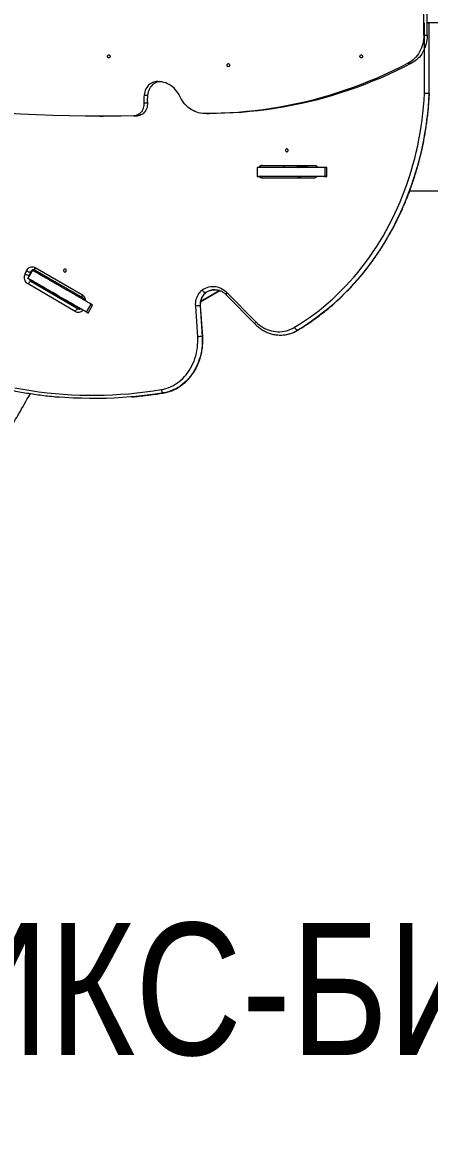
# Model space of a CAD drawing. Header units: millimetres. Extents: x -5718 to 5731, y -4937 to 4872.
# Drawn here: x -1477 to -554, y -1045 to 1520 of the extents above; entities that cross this region are included whole.
import ezdxf

# ---------------------------------------------------------------- set-up
doc = ezdxf.new("R2010")
doc.units = ezdxf.units.MM
for name, color, linetype in [('DIKOM_АРТИКУЛ', 7, 'Continuous'), ('DIKOM_ОБЪЕКТ', 7, 'Continuous'), ('DIKOM_РАЗМЕР_ЗОНА', 7, 'Continuous'), ('DIKOM_РАЗМЕР_ОБЪЕКТА', 7, 'Continuous')]:
    doc.layers.add(name, color=color, linetype=linetype)
doc.styles.add('style1', font='arial.ttf', dxfattribs={"width": 0.8})
doc.dimstyles.new('1-50', dxfattribs={"dimtxt": 300, "dimasz": 200, "dimexe": 100, "dimexo": 0, "dimgap": 100, "dimtad": 0, "dimdec": 0, "dimtxsty": 'style1', "dimcen": 0, "dimclrd": 7, "dimclre": 7, "dimadec": 1, "dimazin": 2, "dimtfac": 1, "dimtdec": 0, "dimtmove": 1, "dimatfit": 3, "dimfxl": 0, "dimlwd": 25, "dimlwe": 18, "dimarcsym": 0})

# ---------------------------------------------------------------- blocks, each defined once
blk = doc.blocks.new('*D16')
at = {"layer": 'Defpoints', "color": 0, "transparency": 16777216}
for p in [(3730.7, 1233.1), (-2946.4, -626.4), (-2946.4, -2812.5)]:
    blk.add_point(p, dxfattribs=at)
at = {"layer": 'DIKOM_РАЗМЕР_ОБЪЕКТА', "color": 7, "lineweight": 18, "transparency": 16777216}
for p, q in [((3730.7, 1233.1), (3730.7, -2912.5)), ((-2946.4, -626.4), (-2946.4, -2912.5))]:
    blk.add_line(p, q, dxfattribs=at)
at = {"layer": 'DIKOM_РАЗМЕР_ОБЪЕКТА', "color": 7, "lineweight": 25, "transparency": 16777216}
for p, q in [((-2746.4, -2812.5), (365.8, -2812.5)), ((3530.7, -2812.5), (1283.1, -2812.5))]:
    blk.add_line(p, q, dxfattribs=at)
at = {"layer": 'DIKOM_РАЗМЕР_ОБЪЕКТА', "color": 7, "transparency": 16777216}
for points in [[(-2746.4, -2779.2), (-2746.4, -2845.9), (-2946.4, -2812.5)], [(3530.7, -2779.2), (3530.7, -2845.9), (3730.7, -2812.5)]]:
    blk.add_solid(points, dxfattribs=at)
at = {"layer": 'DIKOM_РАЗМЕР_ОБЪЕКТА', "color": 0, "transparency": 16777216, "insert": (824.5, -2812.5), "char_height": 300, "attachment_point": 5, "style": 'style1'}
blk.add_mtext('6650', dxfattribs=at)
blk = doc.blocks.new('*D15')
at = {"layer": 'Defpoints', "color": 0, "transparency": 16777216}
for p in [(-1897.4, 3178.8), (-4525.5, -2300.5), (-129.7, -2300.5)]:
    blk.add_point(p, dxfattribs=at)
at = {"layer": 'DIKOM_РАЗМЕР_ОБЪЕКТА', "color": 7, "lineweight": 18, "transparency": 16777216}
for p, q in [((-1897.4, 3178.8), (-4625.5, 3178.8)), ((-129.7, -2300.5), (-4625.5, -2300.5))]:
    blk.add_line(p, q, dxfattribs=at)
at = {"layer": 'DIKOM_РАЗМЕР_ОБЪЕКТА', "color": 7, "lineweight": 25, "transparency": 16777216}
for p, q in [((-4525.5, 2978.8), (-4525.5, 1719)), ((-4525.5, -2100.5), (-4525.5, 803))]:
    blk.add_line(p, q, dxfattribs=at)
at = {"layer": 'DIKOM_РАЗМЕР_ОБЪЕКТА', "color": 7, "transparency": 16777216}
for points in [[(-4558.9, 2978.8), (-4492.2, 2978.8), (-4525.5, 3178.8)], [(-4558.9, -2100.5), (-4492.2, -2100.5), (-4525.5, -2300.5)]]:
    blk.add_solid(points, dxfattribs=at)
at = {"layer": 'DIKOM_РАЗМЕР_ОБЪЕКТА', "color": 0, "transparency": 16777216, "insert": (-4525.5, 1261), "char_height": 300, "attachment_point": 5, "rotation": 90, "style": 'style1'}
blk.add_mtext('5400', dxfattribs=at)
blk = doc.blocks.new('*D14')
at = {"layer": 'Defpoints', "color": 0, "transparency": 16777216}
for p in [(5730.7, 1374.7), (-4872.5, -1263.2), (-4872.5, -4740)]:
    blk.add_point(p, dxfattribs=at)
at = {"layer": 'DIKOM_РАЗМЕР_ЗОНА', "color": 7, "lineweight": 18, "transparency": 16777216}
for p, q in [((5730.7, 1374.7), (5730.7, -4840)), ((-4872.5, -1263.2), (-4872.5, -4840))]:
    blk.add_line(p, q, dxfattribs=at)
at = {"layer": 'DIKOM_РАЗМЕР_ЗОНА', "color": 7, "lineweight": 25, "transparency": 16777216}
for p, q in [((-4672.5, -4740), (259.6, -4740)), ((5530.7, -4740), (1339.3, -4740))]:
    blk.add_line(p, q, dxfattribs=at)
at = {"layer": 'DIKOM_РАЗМЕР_ЗОНА', "color": 7, "transparency": 16777216}
for points in [[(-4672.5, -4706.7), (-4672.5, -4773.3), (-4872.5, -4740)], [(5530.7, -4706.7), (5530.7, -4773.3), (5730.7, -4740)]]:
    blk.add_solid(points, dxfattribs=at)
at = {"layer": 'DIKOM_РАЗМЕР_ЗОНА', "color": 0, "transparency": 16777216, "insert": (799.5, -4740), "char_height": 300, "attachment_point": 5, "style": 'style1'}
blk.add_mtext('10600', dxfattribs=at)
blk = doc.blocks.new('*D13')
at = {"layer": 'Defpoints', "color": 0, "transparency": 16777216}
for p in [(-5521.5, 4872.3), (-1696.2, 4872.3), (580.6, -3721.2)]:
    blk.add_point(p, dxfattribs=at)
at = {"layer": 'DIKOM_РАЗМЕР_ЗОНА', "color": 7, "lineweight": 18, "transparency": 16777216}
for p, q in [((-1696.2, 4872.3), (-5621.5, 4872.3)), ((580.6, -3721.2), (-5621.5, -3721.2))]:
    blk.add_line(p, q, dxfattribs=at)
at = {"layer": 'DIKOM_РАЗМЕР_ЗОНА', "color": 7, "lineweight": 25, "transparency": 16777216}
for p, q in [((-5521.5, 4672.3), (-5521.5, 1701.6)), ((-5521.5, -3521.2), (-5521.5, 785.4))]:
    blk.add_line(p, q, dxfattribs=at)
at = {"layer": 'DIKOM_РАЗМЕР_ЗОНА', "color": 7, "transparency": 16777216}
for points in [[(-5554.9, 4672.3), (-5488.2, 4672.3), (-5521.5, 4872.3)], [(-5554.9, -3521.2), (-5488.2, -3521.2), (-5521.5, -3721.2)]]:
    blk.add_solid(points, dxfattribs=at)
at = {"layer": 'DIKOM_РАЗМЕР_ЗОНА', "color": 0, "transparency": 16777216, "insert": (-5521.5, 1243.5), "char_height": 300, "attachment_point": 5, "rotation": 90, "style": 'style1'}
blk.add_mtext('8600', dxfattribs=at)

msp = doc.modelspace()

# ---------------------------------------------------------------- linework, layer by layer
at = {"layer": 'DIKOM_ОБЪЕКТ', "color": 7, "linetype": 'Continuous', "lineweight": 15}
for p, q in [((-566.7, 1491.3), (-566.7, 1548.1)), ((-559, 1491.3), (-559, 1548.1)), ((-565.4, 1358.7), (-565.4, 1519.5)), ((-559, 1519.6), (-173.7, 1519.6)), ((-555.1, 1519.5), (-555.1, 1358.5)), ((-566.7, 1491.3), (-559, 1491.3)), ((-602.2, 1427.4), (-594.4, 1427.4)), ((-1173.7, 1385.5), (-1165.9, 1385.5)), ((-1201.8, 1337.6), (-1194, 1337.6)), ((-1201.5, 1355), (-1193.8, 1355)), ((-1224.5, 1308), (-1216.7, 1308)), ((-1060.8, 1313), (-1053.1, 1313)), ((-1301.8, 1307.1), (-1294, 1307.1)), ((-944.7, 1190.7), (-944.7, 1169.7)), ((-933.4, 1195.4), (-814.2, 1195.4)), ((-833.7, 1193.7), (-851.3, 1193.7)), ((-833.7, 1193.7), (-833.7, 1190.7)), ((-831.1, 1190.7), (-831.1, 1193.7)), ((-814.2, 1195.4), (-814.2, 1195.4)), ((-790.8, 1169.7), (-790.8, 1190.7)), ((-787, 1169.7), (-787, 1190.7)), ((-940.6, 1169.7), (-937.6, 1169.7)), ((-934, 1167.4), (-814.2, 1167.4)), ((-809.4, 1169.7), (-812.9, 1169.7)), ((-812.9, 1169.7), (-812.9, 1169.7)), ((-598.6, 1137.6), (-230.6, 1137.6)), ((-1471.2, 948.7), (-1468.2, 955.8)), ((-1454.8, 957), (-1465.3, 938.8)), ((-1459.2, 952.7), (-1462.3, 945.5)), ((-1461.7, 945.5), (-1458.7, 952.7)), ((-1458.7, 952.7), (-1459.2, 952.7)), ((-1459.1, 949.5), (-1457.6, 953.1)), ((-1448.7, 963.4), (-1341.5, 901)), ((-1448.6, 957.4), (-1341.4, 894.9)), ((-1357.5, 863.4), (-1464.7, 925.9)), ((-1461.7, 945.5), (-1462.3, 945.5)), ((-1462.2, 944.1), (-1461.7, 945.5)), ((-1461.8, 936.7), (-1459.2, 935.2)), ((-1461.7, 945.5), (-1461.4, 945.5)), ((-1458.4, 932.1), (-1351.2, 869.7)), ((-1457.9, 932.1), (-1458.4, 932.1)), ((-1350.7, 869.7), (-1457.9, 932.1)), ((-1349.8, 869.4), (-1457, 931.9)), ((-1356.3, 903.5), (-1372.4, 912.8)), ((-1357.8, 901), (-1356.3, 903.5)), ((-1356, 899.9), (-1354.5, 902.5)), ((-1072.4, 886.4), (-1029.9, 911)), ((-1029.9, 911), (-1072.4, 886.4)), ((-1062.1, 906.2), (-1061.2, 906.5)), ((-1045, 902.3), (-1045, 902.3)), ((-1045, 902.3), (-1045, 902.3)), ((-1014.9, 901.3), (-949.5, 834.8)), ((-1013.4, 906.6), (-948.1, 840.1)), ((-1365.8, 881.2), (-1365.8, 881.2)), ((-1365.8, 881.2), (-1347.6, 870.7)), ((-1344.8, 869.2), (-1351.1, 872.8)), ((-1351.1, 872.8), (-1351.1, 872.8)), ((-1332, 861.8), (-1321.5, 880)), ((-1328.7, 859.9), (-1318.2, 878.1)), ((-1079.8, 806), (-1084.4, 875.8)), ((-1074.2, 876.4), (-1069.5, 806.6)), ((-1068.5, 806.5), (-1073.1, 876.3)), ((-1350.7, 869.7), (-1351.2, 869.7)), ((-1348.9, 871.6), (-1333, 862.4)), ((-1347.6, 870.7), (-1347.6, 870.7)), ((-1347.6, 870.7), (-1345, 869.2)), ((-1157.5, 678.5), (-1157.2, 678.5))]:
    msp.add_line(p, q, dxfattribs=at)
at = {"layer": 'DIKOM_ОБЪЕКТ', "color": 7, "linetype": 'Continuous', "lineweight": 15, "flags": 128}
for points in [[(-559, 1519.5), (-558.3, 1519.5), (-557.1, 1519.5), (-556, 1519.5), (-555.1, 1519.5)], [(-555.1, 1519.5), (-554.5, 1519.5), (-554.1, 1519.5), (-554, 1519.5)], [(-566.7, 1491.3), (-566.9, 1486.2), (-567.4, 1481.2), (-568.1, 1476.3), (-569.2, 1471.4), (-570.6, 1466.6), (-572.2, 1462), (-574.2, 1457.5), (-576.4, 1453.2), (-578.9, 1449.1), (-581.6, 1445.2), (-584.5, 1441.5), (-587.7, 1438.1), (-591.1, 1435), (-594.6, 1432.1), (-598.3, 1429.6), (-602.2, 1427.4)], [(-559, 1491.3), (-559.1, 1486.2), (-559.6, 1481.2), (-560.4, 1476.3), (-561.4, 1471.4), (-562.8, 1466.6), (-564.5, 1462), (-566.4, 1457.5), (-568.6, 1453.2), (-571.1, 1449.1), (-573.8, 1445.2), (-576.8, 1441.5), (-579.9, 1438.1), (-583.3, 1435), (-586.8, 1432.1), (-590.6, 1429.6), (-594.4, 1427.4)], [(-1281.6, 1439.4), (-1282.5, 1439.6), (-1283.4, 1440.1), (-1284.1, 1441), (-1284.5, 1442), (-1284.5, 1443.2), (-1284.3, 1444.3), (-1283.8, 1445.3), (-1283, 1446), (-1282, 1446.4), (-1281.1, 1446.4), (-1280.1, 1446), (-1279.4, 1445.3), (-1278.8, 1444.3), (-1278.6, 1443.2), (-1278.7, 1442), (-1279, 1441), (-1279.7, 1440.1), (-1280.6, 1439.6), (-1281.6, 1439.4)], [(-708.7, 1439.4), (-709.6, 1439.6), (-710.5, 1440.1), (-711.2, 1441), (-711.6, 1442), (-711.7, 1443.2), (-711.4, 1444.3), (-710.9, 1445.3), (-710.1, 1446), (-709.2, 1446.4), (-708.2, 1446.4), (-707.2, 1446), (-706.5, 1445.3), (-705.9, 1444.3), (-705.7, 1443.2), (-705.8, 1442), (-706.2, 1441), (-706.8, 1440.1), (-707.7, 1439.6), (-708.7, 1439.4)], [(-602.2, 1427.4), (-619.6, 1418.4), (-637.2, 1409.9), (-654.9, 1401.7), (-672.7, 1393.8), (-690.6, 1386.3), (-708.7, 1379.2), (-726.8, 1372.4), (-745, 1365.9), (-763.3, 1359.9), (-781.7, 1354.1), (-800.2, 1348.8), (-818.8, 1343.8), (-837.4, 1339.2), (-856.1, 1335), (-874.8, 1331.1), (-893.6, 1327.6), (-912.5, 1324.5), (-931.4, 1321.7), (-950.3, 1319.4), (-969.2, 1317.4), (-988.2, 1315.7), (-1007.2, 1314.5), (-1026.3, 1313.6), (-1045.3, 1313.1), (-1064.3, 1313)], [(-594.4, 1427.4), (-611.9, 1418.4), (-629.4, 1409.9), (-647.1, 1401.7), (-664.9, 1393.8), (-682.9, 1386.3), (-700.9, 1379.2), (-719, 1372.4), (-737.2, 1365.9), (-755.6, 1359.9), (-774, 1354.1), (-792.4, 1348.8), (-811, 1343.8), (-829.6, 1339.2), (-848.3, 1335), (-867.1, 1331.1), (-885.9, 1327.6), (-904.7, 1324.5), (-923.6, 1321.7), (-942.5, 1319.4), (-961.5, 1317.4), (-980.5, 1315.7), (-999.5, 1314.5), (-1018.5, 1313.6), (-1037.5, 1313.1), (-1053.1, 1313)], [(-1010.3, 1419.4), (-1011.3, 1419.6), (-1012.2, 1420.1), (-1012.8, 1421), (-1013.2, 1422), (-1013.3, 1423.2), (-1013.1, 1424.3), (-1012.5, 1425.3), (-1011.7, 1426), (-1010.8, 1426.4), (-1009.8, 1426.4), (-1008.9, 1426), (-1008.1, 1425.3), (-1007.6, 1424.3), (-1007.3, 1423.2), (-1007.4, 1422), (-1007.8, 1421), (-1008.5, 1420.1), (-1009.3, 1419.6), (-1010.3, 1419.4)], [(-1173.7, 1385.5), (-1176.8, 1385.1), (-1179.9, 1384.2), (-1182.9, 1383), (-1185.8, 1381.4), (-1188.5, 1379.5), (-1191.1, 1377.3), (-1193.4, 1374.7), (-1195.5, 1371.9), (-1197.3, 1368.9), (-1198.8, 1365.6), (-1200, 1362.2), (-1200.9, 1358.6), (-1201.5, 1355)], [(-1165.9, 1385.5), (-1169.1, 1385.1), (-1172.2, 1384.2), (-1175.2, 1383), (-1178, 1381.4), (-1180.8, 1379.5), (-1183.3, 1377.3), (-1185.6, 1374.7), (-1187.7, 1371.9), (-1189.5, 1368.9), (-1191, 1365.6), (-1192.3, 1362.2), (-1193.2, 1358.6), (-1193.8, 1355)], [(-1119.5, 1351.1), (-1121.8, 1355.4), (-1124.3, 1359.6), (-1127.1, 1363.4), (-1130.1, 1367.1), (-1133.3, 1370.4), (-1136.8, 1373.5), (-1140.4, 1376.2), (-1144.3, 1378.7), (-1148.2, 1380.7), (-1152.3, 1382.5), (-1156.5, 1383.8), (-1160.7, 1384.8), (-1165, 1385.4), (-1169.3, 1385.7), (-1173.7, 1385.5)], [(-1201.8, 1337.6), (-1201.7, 1334.4), (-1201.9, 1331.3), (-1202.5, 1328.1), (-1203.3, 1325.1), (-1204.5, 1322.2), (-1205.9, 1319.5), (-1207.6, 1317), (-1209.5, 1314.8), (-1211.7, 1312.8), (-1214, 1311.1), (-1216.5, 1309.8), (-1219.1, 1308.8), (-1221.8, 1308.2), (-1224.5, 1308)], [(-1194, 1337.6), (-1194, 1334.4), (-1194.2, 1331.3), (-1194.7, 1328.1), (-1195.6, 1325.1), (-1196.7, 1322.2), (-1198.1, 1319.5), (-1199.8, 1317), (-1201.8, 1314.8), (-1203.9, 1312.8), (-1206.3, 1311.1), (-1208.7, 1309.8), (-1211.3, 1308.8), (-1214, 1308.2), (-1216.7, 1308)], [(-1064.3, 1313), (-1068.8, 1313.2), (-1073.3, 1313.8), (-1077.7, 1314.7), (-1082, 1316), (-1086.3, 1317.7), (-1090.4, 1319.7), (-1094.4, 1322), (-1098.3, 1324.7), (-1102, 1327.6), (-1105.5, 1330.9), (-1108.7, 1334.5), (-1111.8, 1338.3), (-1114.6, 1342.3), (-1117.2, 1346.6), (-1119.5, 1351.1)], [(-859.9, 827.5), (-848.5, 834.6), (-837.3, 841.9), (-826.2, 849.6), (-815.3, 857.6), (-804.5, 865.8), (-793.9, 874.4), (-783.5, 883.2), (-773.2, 892.4), (-763.2, 901.8), (-753.3, 911.5), (-743.7, 921.5), (-734.2, 931.7), (-725, 942.2), (-716, 952.9), (-707.2, 963.9), (-698.6, 975.2), (-690.2, 986.6), (-682.1, 998.3), (-674.2, 1010.2), (-666.6, 1022.4), (-659.2, 1034.7), (-652.1, 1047.2), (-645.2, 1060), (-638.6, 1072.9), (-632.2, 1086), (-626.1, 1099.2), (-620.3, 1112.7), (-614.8, 1126.3), (-609.5, 1140), (-604.5, 1153.9), (-599.8, 1167.9), (-595.4, 1182.1), (-591.3, 1196.3), (-587.4, 1210.7), (-583.9, 1225.2), (-580.6, 1239.7), (-577.7, 1254.4), (-575, 1269.1), (-572.7, 1283.9), (-570.6, 1298.8), (-568.8, 1313.7), (-567.4, 1328.7), (-566.2, 1343.7), (-565.4, 1358.7)], [(-555.1, 1358.5), (-555.9, 1343.3), (-557.1, 1328.1), (-558.6, 1313), (-560.4, 1297.9), (-562.4, 1282.8), (-564.8, 1267.8), (-567.5, 1252.9), (-570.5, 1238.1), (-573.8, 1223.4), (-577.4, 1208.7), (-581.3, 1194.2), (-585.4, 1179.7), (-589.9, 1165.4), (-594.7, 1151.2), (-599.7, 1137.2), (-605, 1123.2), (-610.6, 1109.5), (-616.5, 1095.9), (-622.7, 1082.5), (-629.1, 1069.2), (-635.8, 1056.1), (-642.8, 1043.2), (-650, 1030.5), (-657.5, 1018.1), (-665.2, 1005.8), (-673.1, 993.7), (-681.4, 981.9), (-689.8, 970.3), (-698.5, 958.9), (-707.4, 947.8), (-716.5, 936.9), (-725.9, 926.3), (-735.5, 915.9), (-745.2, 905.9), (-755.2, 896), (-765.4, 886.5), (-775.7, 877.3), (-786.3, 868.3), (-797, 859.6), (-807.9, 851.3), (-819, 843.2), (-830.2, 835.4), (-841.6, 828), (-853.1, 820.9)], [(-1224.5, 1308), (-1261.3, 1307.4), (-1298.1, 1307.1), (-1334.9, 1307.3), (-1371.8, 1307.8), (-1408.6, 1308.7), (-1445.4, 1310), (-1482.2, 1311.6), (-1519, 1313.7), (-1555.7, 1316.1), (-1592.5, 1318.9)], [(-1216.7, 1308), (-1253.5, 1307.4), (-1290.4, 1307.1), (-1294, 1307.1)], [(-877.5, 1233.2), (-878.5, 1233), (-879.4, 1232.5), (-880, 1231.6), (-880.4, 1230.6), (-880.5, 1229.4), (-880.3, 1228.3), (-879.7, 1227.4), (-879, 1226.7), (-878, 1226.3), (-877, 1226.3), (-876.1, 1226.7), (-875.3, 1227.4), (-874.8, 1228.3), (-874.5, 1229.4), (-874.6, 1230.6), (-875, 1231.6), (-875.7, 1232.5), (-876.6, 1233), (-877.5, 1233.2)], [(-790.8, 1190.7), (-795.5, 1190.7), (-800.4, 1190.7), (-805.5, 1190.7), (-810.8, 1190.7), (-816.2, 1190.7), (-821.8, 1190.7), (-827.4, 1190.7), (-833.2, 1190.7), (-839, 1190.7), (-844.9, 1190.7), (-850.7, 1190.7), (-856.6, 1190.7), (-862.5, 1190.7), (-868.2, 1190.7), (-874, 1190.7), (-879.6, 1190.7), (-885.1, 1190.7), (-890.5, 1190.7), (-895.7, 1190.7), (-900.8, 1190.7), (-905.6, 1190.7), (-910.3, 1190.7), (-914.7, 1190.7), (-918.8, 1190.7), (-922.7, 1190.7), (-926.4, 1190.7), (-929.7, 1190.7), (-932.7, 1190.7), (-935.4, 1190.7), (-937.8, 1190.7), (-939.8, 1190.7), (-941.5, 1190.7), (-942.8, 1190.7), (-943.8, 1190.7), (-944.5, 1190.7), (-944.7, 1190.7), (-944.7, 1190.7)], [(-882.1, 1190.7), (-882.7, 1190.8), (-883.3, 1191.2), (-883.8, 1191.7), (-884.3, 1192.5), (-884.6, 1193.4), (-884.9, 1194.4), (-885.1, 1195.4)], [(-854.3, 1195.4), (-854.1, 1194.4), (-853.8, 1193.4), (-853.5, 1192.5), (-853, 1191.7), (-852.5, 1191.2), (-851.9, 1190.8), (-851.3, 1190.7)], [(-831.1, 1193.7), (-831.2, 1193.7), (-831.7, 1193.7), (-832.5, 1193.7), (-833.7, 1193.7)], [(-787, 1190.7), (-787, 1190.7), (-787.5, 1190.7), (-788.2, 1190.7), (-789.4, 1190.7), (-790.8, 1190.7)], [(-790.8, 1169.7), (-795.5, 1169.7), (-800.4, 1169.7), (-805.5, 1169.7), (-810.8, 1169.7), (-816.2, 1169.7), (-821.8, 1169.7), (-827.4, 1169.7), (-833.2, 1169.7), (-839, 1169.7), (-844.9, 1169.7), (-850.7, 1169.7), (-856.6, 1169.7), (-862.5, 1169.7), (-868.2, 1169.7), (-874, 1169.7), (-879.6, 1169.7), (-885.1, 1169.7), (-890.5, 1169.7), (-895.7, 1169.7), (-900.8, 1169.7), (-905.6, 1169.7), (-910.3, 1169.7), (-914.7, 1169.7), (-918.8, 1169.7), (-922.7, 1169.7), (-926.4, 1169.7), (-929.7, 1169.7), (-932.7, 1169.7), (-935.4, 1169.7), (-937.8, 1169.7), (-939.8, 1169.7), (-941.5, 1169.7), (-942.8, 1169.7), (-943.8, 1169.7), (-944.5, 1169.7), (-944.7, 1169.7), (-944.6, 1169.7), (-944.1, 1169.7), (-943.3, 1169.7), (-942.1, 1169.7), (-940.6, 1169.7)], [(-809.3, 1169.7), (-810.3, 1169.7), (-813.3, 1169.7), (-816.5, 1169.7), (-820.1, 1169.7), (-824.1, 1169.7), (-828.4, 1169.7), (-833.1, 1169.7), (-838.1, 1169.7), (-843.4, 1169.7), (-849.1, 1169.7), (-855.1, 1169.7), (-861.4, 1169.7), (-868.1, 1169.7), (-875.1, 1169.7), (-882.5, 1169.7), (-890.1, 1169.7), (-898.1, 1169.7), (-906.4, 1169.7), (-915, 1169.7), (-924, 1169.7), (-933.2, 1169.7), (-938.1, 1169.7)], [(-938.1, 1169.7), (-937.3, 1169.7), (-936.6, 1169.7), (-936.3, 1169.7), (-936.4, 1169.7), (-936.8, 1169.7), (-937.6, 1169.7)], [(-846.1, 1169.7), (-846.3, 1169.7), (-846.8, 1169.7), (-847.7, 1169.7), (-848.7, 1169.7), (-849.9, 1169.7), (-851, 1169.7), (-852, 1169.7), (-852.7, 1169.7), (-853, 1169.7), (-853, 1169.7), (-852.7, 1169.7), (-852, 1169.7), (-851, 1169.7), (-849.9, 1169.7), (-848.7, 1169.7), (-847.7, 1169.7), (-846.8, 1169.7), (-846.3, 1169.7), (-846.1, 1169.7)], [(-810.3, 1169.7), (-811.6, 1169.7), (-812.7, 1169.7), (-813.6, 1169.7), (-814.1, 1169.7), (-814.3, 1169.7), (-814.1, 1169.7), (-813.7, 1169.7), (-812.9, 1169.7)], [(-792, 1169.7), (-790.4, 1169.7), (-789.1, 1169.7), (-788, 1169.7), (-787.3, 1169.7), (-787, 1169.7), (-787, 1169.7), (-787.5, 1169.7), (-788.2, 1169.7), (-789.4, 1169.7), (-790.8, 1169.7)], [(-1468.2, 955.8), (-1467, 958.1), (-1465.5, 960.1), (-1463.8, 961.9), (-1461.9, 963.3), (-1459.8, 964.4), (-1457.6, 965), (-1455.3, 965.2), (-1453, 965), (-1450.8, 964.4), (-1448.7, 963.4)], [(-1321.5, 880), (-1325.6, 882.3), (-1329.8, 884.8), (-1334.2, 887.4), (-1338.8, 890), (-1343.5, 892.7), (-1348.3, 895.5), (-1353.2, 898.3), (-1358.2, 901.2), (-1363.3, 904.1), (-1368.3, 907), (-1373.4, 910), (-1378.5, 912.9), (-1383.6, 915.8), (-1388.6, 918.7), (-1393.5, 921.6), (-1398.4, 924.4), (-1403.2, 927.2), (-1407.9, 929.8), (-1412.4, 932.5), (-1416.8, 935), (-1421, 937.4), (-1425, 939.7), (-1428.8, 941.9), (-1432.4, 944), (-1435.8, 946), (-1438.9, 947.8), (-1441.8, 949.4), (-1444.4, 950.9), (-1446.7, 952.3), (-1448.8, 953.5), (-1450.6, 954.5), (-1452, 955.3), (-1453.2, 956), (-1454, 956.5), (-1454.6, 956.8), (-1454.8, 957), (-1454.8, 957)], [(-1448.6, 957.4), (-1448.9, 957.7), (-1449.3, 958.2), (-1449.5, 959), (-1449.5, 960), (-1449.4, 961), (-1449.1, 962.2), (-1448.7, 963.4)], [(-1381.1, 960), (-1382.1, 959.8), (-1383, 959.3), (-1383.7, 958.4), (-1384, 957.4), (-1384.1, 956.2), (-1383.9, 955.1), (-1383.3, 954.2), (-1382.6, 953.4), (-1381.6, 953.1), (-1380.7, 953.1), (-1379.7, 953.4), (-1378.9, 954.2), (-1378.4, 955.1), (-1378.2, 956.2), (-1378.2, 957.4), (-1378.6, 958.4), (-1379.3, 959.3), (-1380.2, 959.8), (-1381.1, 960)], [(-1464.7, 925.9), (-1466.7, 927.2), (-1468.4, 928.9), (-1469.9, 931), (-1471.1, 933.2), (-1472, 935.7), (-1472.6, 938.3), (-1472.8, 940.9), (-1472.6, 943.6), (-1472.1, 946.2), (-1471.2, 948.7)], [(-1332, 861.8), (-1336.1, 864.1), (-1340.3, 866.6), (-1344.7, 869.2), (-1349.3, 871.8), (-1354, 874.5), (-1358.8, 877.3), (-1363.7, 880.1), (-1368.7, 883), (-1373.8, 885.9), (-1378.8, 888.8), (-1383.9, 891.8), (-1389, 894.7), (-1394.1, 897.6), (-1399.1, 900.5), (-1404, 903.4), (-1408.9, 906.2), (-1413.7, 909), (-1418.4, 911.7), (-1422.9, 914.3), (-1427.3, 916.8), (-1431.5, 919.2), (-1435.5, 921.5), (-1439.3, 923.8), (-1442.9, 925.8), (-1446.3, 927.8), (-1449.4, 929.6), (-1452.3, 931.2), (-1454.9, 932.8), (-1457.2, 934.1), (-1459.3, 935.3), (-1461.1, 936.3), (-1462.5, 937.2), (-1463.7, 937.8), (-1464.5, 938.3), (-1465.1, 938.6), (-1465.3, 938.8), (-1465.2, 938.7), (-1464.8, 938.5), (-1464.1, 938.1), (-1463.1, 937.5), (-1461.8, 936.7)], [(-1464.7, 925.9), (-1464.1, 927.1), (-1463.4, 928.3), (-1462.6, 929.3), (-1461.8, 930.3), (-1460.9, 931.1), (-1460, 931.6), (-1459.2, 932), (-1458.4, 932.1)], [(-1462.3, 945.5), (-1462.8, 943.7), (-1463, 942.7)], [(-1344.7, 869.1), (-1344.8, 869.2), (-1346.8, 870.3), (-1349, 871.6), (-1351.5, 873), (-1354.3, 874.7), (-1357.5, 876.5), (-1360.9, 878.4), (-1364.6, 880.6), (-1368.6, 882.9), (-1373, 885.4), (-1377.6, 888.1), (-1382.5, 890.9), (-1387.7, 893.9), (-1393.2, 897.1), (-1399, 900.5), (-1405.1, 904), (-1411.4, 907.6), (-1418.1, 911.5), (-1425, 915.5), (-1432.2, 919.6), (-1439.6, 923.9), (-1447.4, 928.4), (-1455.4, 933), (-1460.5, 936)], [(-1460.5, 936), (-1459.8, 935.6), (-1458.9, 935.1), (-1458.3, 934.7), (-1458, 934.6), (-1458.1, 934.6), (-1458.5, 934.8), (-1459.2, 935.2)], [(-1457.9, 932.1), (-1457.2, 932), (-1457, 931.9)], [(-1401.5, 926.2), (-1401.8, 926.4), (-1402, 926.8), (-1402.1, 927.2), (-1402.2, 927.8), (-1402.2, 928.4), (-1402, 929), (-1401.8, 929.8), (-1401.7, 930.1)], [(-1373.9, 910.2), (-1374.2, 910.5), (-1374.4, 910.8), (-1374.5, 911.3), (-1374.6, 911.8), (-1374.5, 912.4), (-1374.4, 913.1), (-1374.2, 913.8), (-1374.1, 914)], [(-1356.3, 903.5), (-1355.4, 903), (-1354.8, 902.7), (-1354.6, 902.5), (-1354.5, 902.5)], [(-1341.4, 894.9), (-1341.7, 895.2), (-1342.1, 895.8), (-1342.3, 896.6), (-1342.3, 897.5), (-1342.2, 898.6), (-1341.9, 899.8), (-1341.5, 901)], [(-1084.4, 875.8), (-1084.5, 879.7), (-1084.3, 883.6), (-1083.8, 887.4), (-1083, 891.1), (-1081.8, 894.7), (-1080.4, 898.2), (-1078.7, 901.5), (-1076.7, 904.7), (-1074.5, 907.5), (-1072.1, 910.2), (-1069.5, 912.5)], [(-1045, 902.3), (-1045.1, 902.2), (-1045.6, 901.9), (-1046.4, 901.5), (-1047.5, 900.9), (-1048.8, 900.1), (-1050.5, 899.1), (-1052.4, 898), (-1054.6, 896.7), (-1057, 895.3), (-1059.7, 893.8), (-1062.5, 892.2), (-1065.6, 890.4), (-1068.8, 888.6), (-1072.1, 886.6), (-1072.4, 886.5)], [(-1072.4, 886.5), (-1072.1, 886.6), (-1068.8, 888.6), (-1065.6, 890.4), (-1062.5, 892.2), (-1059.7, 893.8), (-1057, 895.3), (-1054.6, 896.7), (-1052.4, 898), (-1050.5, 899.1), (-1048.8, 900.1), (-1047.5, 900.9), (-1046.4, 901.5), (-1045.6, 901.9), (-1045.1, 902.2), (-1045, 902.3)], [(-1069.5, 912.5), (-1066, 914.7), (-1062.3, 916.6), (-1058.5, 918.1), (-1054.6, 919.2), (-1050.6, 920), (-1046.6, 920.4), (-1042.6, 920.3), (-1038.6, 919.9), (-1034.7, 919.1), (-1030.8, 917.9), (-1027, 916.4), (-1023.4, 914.4), (-1019.9, 912.1), (-1016.6, 909.5), (-1013.4, 906.6)], [(-1013.4, 906.6), (-1014.2, 905.5), (-1014.7, 904.4), (-1015.1, 903.5), (-1015.3, 902.6), (-1015.2, 901.9), (-1014.9, 901.4), (-1014.9, 901.3)], [(-1379.9, 889.4), (-1380.1, 889.5), (-1380.5, 889.8), (-1381.3, 890.2), (-1382.2, 890.8), (-1383.2, 891.3), (-1384.1, 891.9), (-1385, 892.4), (-1385.6, 892.7), (-1385.9, 892.9), (-1385.9, 892.9), (-1385.6, 892.7), (-1385, 892.4), (-1384.1, 891.9), (-1383.2, 891.3), (-1382.2, 890.8), (-1381.3, 890.2), (-1380.5, 889.8), (-1380.1, 889.5), (-1379.9, 889.4)], [(-1365.8, 881.2), (-1365.9, 881), (-1366.2, 880.5), (-1366.7, 879.7), (-1366.9, 879.4)], [(-1366.8, 879.3), (-1366.6, 879.7), (-1366.1, 880.5), (-1365.9, 881), (-1365.8, 881.2)], [(-1348.9, 871.6), (-1350, 872.2), (-1351, 872.8), (-1351.7, 873.2), (-1352.2, 873.5), (-1352.4, 873.6), (-1352.2, 873.5), (-1351.8, 873.2), (-1351.1, 872.8)], [(-1318.2, 878.1), (-1318.3, 878.1), (-1318.6, 878.3), (-1319.3, 878.7), (-1320.3, 879.3), (-1321.5, 880)], [(-1357.5, 863.4), (-1356.9, 864.6), (-1356.2, 865.8), (-1355.4, 866.9), (-1354.6, 867.8), (-1353.7, 868.6), (-1352.8, 869.2), (-1352, 869.5), (-1351.2, 869.7)], [(-1350.7, 869.7), (-1350, 869.5), (-1349.9, 869.5)], [(-1348.5, 869), (-1348.4, 869.2), (-1348, 870), (-1347.7, 870.5), (-1347.6, 870.7)], [(-1333, 862.4), (-1331.7, 861.6), (-1330.5, 860.9), (-1329.6, 860.4), (-1329, 860.1), (-1328.7, 859.9), (-1328.8, 859.9), (-1329.1, 860.1), (-1329.8, 860.5), (-1330.8, 861.1), (-1332, 861.8)], [(-948.1, 840.1), (-948.8, 839), (-949.4, 837.9), (-949.8, 836.9), (-949.9, 836.1), (-949.9, 835.4), (-949.6, 834.8), (-949.5, 834.8)], [(-948.1, 840.1), (-944.2, 836.4), (-940.2, 833), (-936, 829.9), (-931.6, 827.2), (-927.1, 824.7), (-922.5, 822.6), (-917.8, 820.9), (-913, 819.4), (-908.1, 818.4), (-903.2, 817.7), (-898.2, 817.3), (-893.3, 817.4), (-888.3, 817.8), (-883.4, 818.5), (-878.5, 819.6), (-873.7, 821.1), (-869, 822.9), (-864.4, 825.1), (-859.9, 827.5)], [(-853.1, 820.9), (-853.9, 821), (-854.8, 821.4), (-855.8, 822), (-856.7, 822.8), (-857.6, 823.8), (-858.5, 825), (-859.3, 826.2), (-859.9, 827.5)], [(-852.2, 821.1), (-852.4, 821), (-853.1, 820.9)], [(-1162.3, 685.9), (-1157, 687), (-1151.8, 688.4), (-1146.6, 690.1), (-1141.5, 692.2), (-1136.6, 694.6), (-1131.7, 697.3), (-1127, 700.3), (-1122.5, 703.7), (-1118.1, 707.3), (-1113.9, 711.2), (-1109.9, 715.4), (-1106.1, 719.8), (-1102.5, 724.5), (-1099.1, 729.4), (-1096, 734.5), (-1093.1, 739.8), (-1090.5, 745.3), (-1088.1, 750.9), (-1086, 756.7), (-1084.2, 762.6), (-1082.7, 768.6), (-1081.5, 774.8), (-1080.6, 780.9), (-1079.9, 787.2), (-1079.6, 793.4), (-1079.6, 799.7), (-1079.8, 806)], [(-1069.5, 806.6), (-1069.3, 799.9), (-1069.3, 793.2), (-1069.7, 786.5), (-1070.3, 779.8), (-1071.3, 773.2), (-1072.6, 766.7), (-1074.3, 760.3), (-1076.2, 754), (-1078.4, 747.8), (-1080.9, 741.8), (-1083.7, 735.9), (-1086.8, 730.3), (-1090.1, 724.8), (-1093.7, 719.6), (-1097.5, 714.6), (-1101.6, 709.9), (-1105.9, 705.4), (-1110.4, 701.3), (-1115, 697.4), (-1119.9, 693.9), (-1124.9, 690.6), (-1130.1, 687.7), (-1135.4, 685.2), (-1140.8, 683), (-1146.3, 681.1), (-1151.9, 679.6), (-1157.5, 678.5)], [(-1509.5, 590.2), (-1508.3, 592.2), (-1507, 594.6), (-1505.5, 597.2), (-1503.8, 600.1), (-1501.9, 603.3), (-1500, 606.8), (-1497.8, 610.5), (-1495.6, 614.4), (-1493.1, 618.5), (-1490.6, 622.9), (-1488, 627.5), (-1485.2, 632.3), (-1482.3, 637.3), (-1479.3, 642.5), (-1476.2, 647.8), (-1473.1, 653.3), (-1469.8, 659), (-1466.5, 664.7), (-1463.1, 670.6), (-1459.6, 676.6), (-1459.4, 676.9)], [(-1495.1, 690), (-1476.8, 686.7), (-1458.4, 683.8), (-1440, 681.2), (-1421.5, 678.9), (-1403, 677.1), (-1384.5, 675.6), (-1366, 674.4), (-1347.4, 673.7), (-1328.9, 673.3), (-1310.3, 673.2), (-1291.7, 673.5), (-1273.2, 674.2), (-1254.7, 675.3), (-1236.1, 676.7), (-1217.6, 678.4), (-1199.2, 680.6), (-1180.7, 683.1), (-1162.3, 685.9)], [(-1227.7, 669.5), (-1231.8, 669.2), (-1250.4, 667.8), (-1269.1, 666.7), (-1287.7, 666), (-1306.4, 665.7), (-1325.1, 665.8), (-1343.7, 666.2), (-1362.4, 666.9), (-1381, 668.1), (-1393.4, 669.1)], [(-1157.5, 678.5), (-1176, 675.6), (-1194.6, 673.1), (-1213.2, 671), (-1227.7, 669.5)], [(-1162.3, 685.9), (-1162.1, 684.5), (-1161.7, 683.1), (-1161.2, 681.8), (-1160.5, 680.7), (-1159.8, 679.8), (-1159.1, 679.1), (-1158.3, 678.6), (-1157.5, 678.5)]]:
    msp.add_lwpolyline(points, dxfattribs=at)
at = {"layer": 'DIKOM_ОБЪЕКТ', "color": 7, "linetype": 'Continuous', "lineweight": 15}
for centre, radius, start, end in [((-1112.6, 1344.8), 89.5, 173.4801, 184.6226), ((-1104.8, 1344.8), 89.5, 173.479, 184.6237), ((-933.1, 1187), 8.47, 92.2576, 153.6639), ((-850.7, 1195.6), 1.93, 184.3188, 254.3262), ((-933.8, 1175.3), 7.89, 225.228, 269.1926), ((-933.3, 1175.3), 7.89, 225.2276, 269.1931), ((-1456.5, 974.9), 22.3, 238.5235, 263.13), ((-1451.2, 949.7), 8.51, 91.6174, 159.5712), ((-1450.7, 949.7), 8.52, 92.1046, 159.5553), ((-1458.4, 953.7), 1.05, 256.1284, 321.8784), ((-1459.6, 967.7), 22.3, 238.5249, 263.1295), ((-1453.4, 940.3), 9.58, 199.4066, 238.5697), ((-1452.9, 940.3), 9.52, 201.7364, 238.6317), ((-1372.1, 913.3), 0.553, 196.2432, 237.2427), ((-1350.9, 886.3), 17.5, 2.0184, 57.2923), ((-1038.9, 879.5), 35.4, 131.0463, 184.9234), ((-1040.8, 875.8), 37.1, 89.651, 124.9927), ((-1071.4, 735.4), 141, 91.1242, 95.3085), ((-1073.8, 873.8), 2.67, 73.8537, 97.3878), ((-1351, 874.8), 13.2, 240.2892, 322.2125), ((-1347.4, 876.1), 7.54, 239.3871, 269.2291), ((-1346.9, 876.1), 7.53, 239.3797, 269.7416), ((-1689.3, 1066.7), 393.9, 329.8916, 330.1633), ((-892.7, 886), 76.2, 275.0119, 301.2952), ((-1066.8, 665.6), 141, 91.1235, 95.3084), ((-1069.2, 803.9), 2.67, 73.8333, 97.402), ((-892.2, 883.1), 73.2, 265.3718, 274.8444)]:
    msp.add_arc(centre, radius, start, end, dxfattribs=at)
for points, knots in [([(-852.2, 821.1), (-850.3, 822.3), (-844.7, 825.6), (-835.7, 831.4), (-825.1, 838.5), (-814.6, 845.8), (-804.3, 853.5), (-794.1, 861.4), (-784.1, 869.5), (-774.2, 877.9), (-764.5, 886.6), (-755, 895.5), (-745.6, 904.7), (-736.4, 914.1), (-727.4, 923.7), (-718.6, 933.6), (-709.9, 943.7), (-701.5, 954), (-693.2, 964.6), (-685.2, 975.3), (-677.4, 986.2), (-669.7, 997.4), (-662.3, 1008.7), (-655.1, 1020.3), (-648.2, 1032), (-641.4, 1043.9), (-634.9, 1055.9), (-628.6, 1068.2), (-622.6, 1080.6), (-616.7, 1093.1), (-611.2, 1105.8), (-605.8, 1118.6), (-600.7, 1131.6), (-595.9, 1144.7), (-591.3, 1157.9), (-587, 1171.2), (-582.9, 1184.7), (-579, 1198.2), (-575.5, 1211.9), (-572.2, 1225.6), (-569.1, 1239.4), (-566.3, 1253.3), (-563.8, 1267.3), (-561.6, 1281.3), (-559.6, 1295.3), (-557.8, 1309.5), (-556.4, 1323.6), (-555.2, 1337.8), (-554.4, 1349.5), (-554.1, 1356.4), (-554, 1358.5)], [0, 0, 0, 0, 0.011262, 0.032523, 0.053786, 0.07505, 0.096315, 0.117582, 0.138851, 0.160121, 0.181393, 0.202666, 0.22394, 0.245216, 0.266492, 0.28777, 0.309049, 0.330329, 0.351611, 0.372893, 0.394176, 0.41546, 0.436744, 0.45803, 0.479316, 0.500603, 0.52189, 0.543178, 0.564467, 0.585756, 0.607045, 0.628335, 0.649626, 0.670916, 0.692207, 0.713498, 0.73479, 0.756082, 0.777374, 0.798666, 0.819958, 0.841251, 0.862543, 0.883836, 0.905129, 0.926422, 0.947715, 0.969008, 0.990301, 1, 1, 1, 1]), ([(-555.1, 1358.5), (-555.6, 1358.5), (-556.6, 1358.5), (-558.9, 1358.5), (-561.4, 1358.6), (-563.6, 1358.6), (-564.9, 1358.7), (-565.4, 1358.7), (-565.4, 1358.7)], [0, 0, 0, 0, 0.214605, 0.429171, 0.643802, 0.858499, 0.993655, 1, 1, 1, 1]), ([(-554.1, 1358.5), (-554.1, 1358.5), (-554.1, 1358.5), (-554.7, 1358.5), (-555.1, 1358.5)], [0, 0, 0, 0, 0.381063, 1, 1, 1, 1]), ([(-939.8, 1190.7), (-939.8, 1190.8), (-939.5, 1191.4), (-938.9, 1192.3), (-938, 1193.5), (-936.9, 1194.3), (-935.8, 1194.9), (-934.7, 1195.4), (-933.9, 1195.4), (-933.4, 1195.4)], [0, 0, 0, 0, 0.028465, 0.1789, 0.330669, 0.485164, 0.644508, 0.811704, 1, 1, 1, 1]), ([(-814.2, 1195.4), (-814, 1195.4), (-813.4, 1195.4), (-812.5, 1195.2), (-811.3, 1194.7), (-810.2, 1194), (-809.2, 1193), (-808.4, 1191.9), (-808, 1191.1), (-807.8, 1190.7)], [0, 0, 0, 0, 0.067761, 0.262054, 0.425191, 0.579619, 0.743351, 0.900958, 1, 1, 1, 1]), ([(-933.4, 1167.4), (-933.6, 1167.4), (-934.2, 1167.5), (-935.1, 1167.7), (-936.3, 1168.2), (-937.3, 1168.8), (-937.9, 1169.5), (-938.2, 1169.7)], [0, 0, 0, 0, 0.096399, 0.372854, 0.604973, 0.824706, 1, 1, 1, 1]), ([(-809.5, 1169.7), (-809.5, 1169.6), (-809.9, 1169.2), (-810.7, 1168.6), (-811.8, 1167.9), (-813, 1167.5), (-813.8, 1167.5), (-814.2, 1167.4)], [0, 0, 0, 0, 0.042051, 0.263171, 0.49123, 0.730527, 1, 1, 1, 1]), ([(-1457.6, 953.1), (-1457.5, 953.3), (-1457.2, 954), (-1456.5, 955.1), (-1455.7, 956.1), (-1455.2, 956.5), (-1455, 956.7)], [0, 0, 0, 0, 0.147642, 0.474143, 0.802734, 1, 1, 1, 1]), ([(-1454.7, 956.9), (-1454.7, 956.9), (-1454.3, 957.3), (-1453.5, 957.7), (-1452.4, 958.1), (-1451.7, 958.2), (-1451.4, 958.2)], [0, 0, 0, 0, 0.043961, 0.365974, 0.703552, 1, 1, 1, 1]), ([(-1451.5, 958.2), (-1451.1, 958.2), (-1450.4, 958.2), (-1449.4, 957.8), (-1448.8, 957.5), (-1448.6, 957.4)], [0, 0, 0, 0, 0.378701, 0.773553, 1, 1, 1, 1]), ([(-1457, 931.9), (-1457.2, 932), (-1457.7, 932.3), (-1458.6, 933.1), (-1459.6, 934.2), (-1460.2, 935.2), (-1460.5, 935.9), (-1460.5, 936)], [0, 0, 0, 0, 0.115434, 0.398783, 0.672133, 0.9375, 1, 1, 1, 1]), ([(-1073.1, 876.3), (-1073.1, 876.9), (-1073.2, 878.5), (-1073.2, 881.1), (-1072.9, 884.3), (-1072.3, 887.5), (-1071.5, 890.5), (-1070.5, 893.5), (-1069.2, 896.3), (-1067.7, 898.9), (-1066.1, 901.4), (-1064.2, 903.6), (-1062.5, 905.3), (-1061.4, 906.2), (-1061, 906.5)], [0, 0, 0, 0, 0.044868, 0.135458, 0.22605, 0.316614, 0.407164, 0.497721, 0.588308, 0.678972, 0.769768, 0.860773, 0.952079, 1, 1, 1, 1]), ([(-1069.5, 912.5), (-1069.5, 912.5), (-1069.2, 912), (-1068.5, 910.8), (-1067.1, 909.1), (-1065.3, 907.5), (-1063.6, 906.4), (-1062.6, 906.3), (-1062.1, 906.2)], [0, 0, 0, 0, 0.005739, 0.141696, 0.356417, 0.57099, 0.785497, 1, 1, 1, 1]), ([(-1061.1, 906.5), (-1060.8, 906.7), (-1059.6, 907.5), (-1057.3, 908.8), (-1054.3, 910.3), (-1051.2, 911.4), (-1048.1, 912.2), (-1044.9, 912.7), (-1042.4, 912.9), (-1041, 912.9), (-1040.6, 912.9)], [0, 0, 0, 0, 0.050031, 0.199262, 0.348902, 0.499251, 0.650308, 0.802015, 0.954258, 1, 1, 1, 1]), ([(-1040.6, 912.9), (-1039.9, 912.9), (-1038, 912.8), (-1035.1, 912.4), (-1031.9, 911.7), (-1028.8, 910.7), (-1025.7, 909.3), (-1022.7, 907.7), (-1019.9, 905.8), (-1017.3, 903.7), (-1015.7, 902.1), (-1014.9, 901.3)], [0, 0, 0, 0, 0.082046, 0.199282, 0.316376, 0.433152, 0.5495, 0.665353, 0.780688, 0.895536, 1, 1, 1, 1]), ([(-1341.4, 894.9), (-1341.2, 894.8), (-1340.7, 894.5), (-1339.8, 893.8), (-1338.8, 892.6), (-1338, 891.2), (-1337.5, 890), (-1337.3, 889.3), (-1337.3, 889.1)], [0, 0, 0, 0, 0.089256, 0.308313, 0.519641, 0.724811, 0.926641, 1, 1, 1, 1]), ([(-1346.9, 868.6), (-1347.3, 868.6), (-1348, 868.7), (-1349, 869), (-1349.6, 869.3), (-1349.8, 869.4)], [0, 0, 0, 0, 0.388694, 0.777195, 1, 1, 1, 1]), ([(-1344.9, 869.2), (-1344.9, 869.2), (-1345.3, 869), (-1346.1, 868.8), (-1346.9, 868.6), (-1347.4, 868.6), (-1347.5, 868.6)], [0, 0, 0, 0, 0.01485, 0.455703, 0.926119, 1, 1, 1, 1]), ([(-949.5, 834.8), (-948.9, 834.1), (-947, 832.2), (-943.7, 829.3), (-939.7, 826.1), (-935.5, 823.1), (-931.2, 820.4), (-926.8, 818), (-922.2, 815.9), (-917.6, 814.1), (-912.9, 812.6), (-908.1, 811.4), (-903.3, 810.6), (-900, 810.1), (-898.3, 810.1), (-898.3, 810.1)], [0, 0, 0, 0, 0.047322, 0.134122, 0.220869, 0.307529, 0.394092, 0.480553, 0.566913, 0.653171, 0.739333, 0.825404, 0.911398, 0.997328, 1, 1, 1, 1]), ([(-885.9, 810.1), (-885.2, 810.2), (-882.9, 810.3), (-879, 810.9), (-874.2, 811.9), (-869.4, 813.3), (-864.8, 814.9), (-860.2, 816.8), (-856, 818.9), (-853.4, 820.4), (-852.2, 821.1)], [0, 0, 0, 0, 0.057704, 0.195709, 0.333756, 0.471867, 0.610067, 0.748378, 0.886827, 1, 1, 1, 1]), ([(-1157.2, 678.5), (-1156.2, 678.7), (-1153.5, 679.2), (-1149.1, 680.2), (-1143.9, 681.7), (-1138.8, 683.5), (-1133.8, 685.6), (-1128.9, 688), (-1124.1, 690.7), (-1119.5, 693.7), (-1114.9, 697), (-1110.5, 700.5), (-1106.3, 704.2), (-1102.3, 708.3), (-1098.4, 712.5), (-1094.7, 717), (-1091.3, 721.7), (-1088, 726.6), (-1085, 731.7), (-1082.2, 736.9), (-1079.6, 742.3), (-1077.3, 747.9), (-1075.2, 753.6), (-1073.4, 759.4), (-1071.9, 765.3), (-1070.6, 771.3), (-1069.6, 777.3), (-1068.8, 783.5), (-1068.3, 789.6), (-1068.1, 795.8), (-1068.2, 801.4), (-1068.4, 805), (-1068.5, 806.5)], [0, 0, 0, 0, 0.0186, 0.05247, 0.086353, 0.120255, 0.154179, 0.188128, 0.222105, 0.256111, 0.290146, 0.324211, 0.358303, 0.392422, 0.426567, 0.460735, 0.494923, 0.52913, 0.563355, 0.597593, 0.631844, 0.666105, 0.700375, 0.734654, 0.768938, 0.803228, 0.837522, 0.87182, 0.90612, 0.940424, 0.974729, 1, 1, 1, 1]), ([(-1795, 793.6), (-1792.2, 792.1), (-1784.2, 787.6), (-1770.9, 780.5), (-1755.1, 772.3), (-1739.1, 764.4), (-1723, 756.8), (-1706.8, 749.5), (-1690.5, 742.5), (-1674.1, 735.8), (-1657.7, 729.3), (-1641.1, 723.2), (-1624.5, 717.4), (-1607.8, 711.9), (-1591, 706.7), (-1574.2, 701.8), (-1557.2, 697.2), (-1540.3, 692.9), (-1523.3, 688.9), (-1506.2, 685.3), (-1489.1, 681.9), (-1471.9, 678.9), (-1454.7, 676.2), (-1437.5, 673.7), (-1420.2, 671.6), (-1405.6, 670.1), (-1396.7, 669.4), (-1393.5, 669.1)], [0, 0, 0, 0, 0.021942, 0.063498, 0.105053, 0.146607, 0.18816, 0.229711, 0.271262, 0.312811, 0.354359, 0.395907, 0.437453, 0.478998, 0.520543, 0.562086, 0.603629, 0.64517, 0.686711, 0.728251, 0.76979, 0.811329, 0.852867, 0.894404, 0.935941, 0.977477, 1, 1, 1, 1]), ([(-1227.5, 669.6), (-1222.4, 670), (-1211.6, 671.1), (-1195, 673), (-1178, 675.3), (-1165.4, 677.2), (-1158.6, 678.3), (-1157.2, 678.5)], [0, 0, 0, 0, 0.216815, 0.462207, 0.7076, 0.940083, 1, 1, 1, 1])]:
    msp.add_open_spline(points, degree=3, knots=knots, dxfattribs=at)

# ---------------------------------------------------------------- texts
at = {"layer": 'DIKOM_АРТИКУЛ', "color": 7, "linetype": 'Continuous', "lineweight": 15, "insert": (-1658, -525.5), "char_height": 300, "width": 1667.537, "attachment_point": 1, "style": 'style1'}
msp.add_mtext('ИКС-БИО-1.2', dxfattribs=at)

# ---------------------------------------------------------------- dimensions: what is measured, and where the dimension line sits
at = {"layer": 'DIKOM_РАЗМЕР_ЗОНА'}
dim = msp.add_linear_dim(base=(-5521.5, 4872.3), p1=(580.6, -3721.2), p2=(-1696.2, 4872.3), angle=90, text='8600', dimstyle='1-50', override={"dimscale": 1, "dimtix": 0, "dimtofl": 1, "dimtmove": 1, "dimatfit": 3}, dxfattribs=at)
dim.commit()
dim.dimension.update_dxf_attribs({"geometry": '*D13', "text_midpoint": (-5521.5, 1243.5), "dimtype": 160})
dim = msp.add_linear_dim(base=(-4872.5, -4740), p1=(5730.7, 1374.7), p2=(-4872.5, -1263.2), text='10600', dimstyle='1-50', override={"dimscale": 1, "dimtix": 0, "dimtofl": 1, "dimtmove": 1, "dimatfit": 3}, dxfattribs=at)
dim.commit()
dim.dimension.update_dxf_attribs({"geometry": '*D14', "text_midpoint": (799.5, -4740), "dimtype": 160})
at = {"layer": 'DIKOM_РАЗМЕР_ОБЪЕКТА'}
dim = msp.add_linear_dim(base=(-4525.5, -2300.5), p1=(-1897.4, 3178.8), p2=(-129.7, -2300.5), angle=90, text='5400', dimstyle='1-50', override={"dimscale": 1, "dimtix": 0, "dimtofl": 1, "dimtmove": 1, "dimatfit": 3}, dxfattribs=at)
dim.commit()
dim.dimension.update_dxf_attribs({"geometry": '*D15', "text_midpoint": (-4525.5, 1261), "dimtype": 160})
dim = msp.add_linear_dim(base=(-2946.4, -2812.5), p1=(3730.7, 1233.1), p2=(-2946.4, -626.4), text='6650', dimstyle='1-50', override={"dimscale": 1, "dimtix": 0, "dimtofl": 1, "dimtmove": 1, "dimatfit": 3}, dxfattribs=at)
dim.commit()
dim.dimension.update_dxf_attribs({"geometry": '*D16', "text_midpoint": (824.5, -2812.5), "dimtype": 160})

doc.saveas('drawing.dxf')
